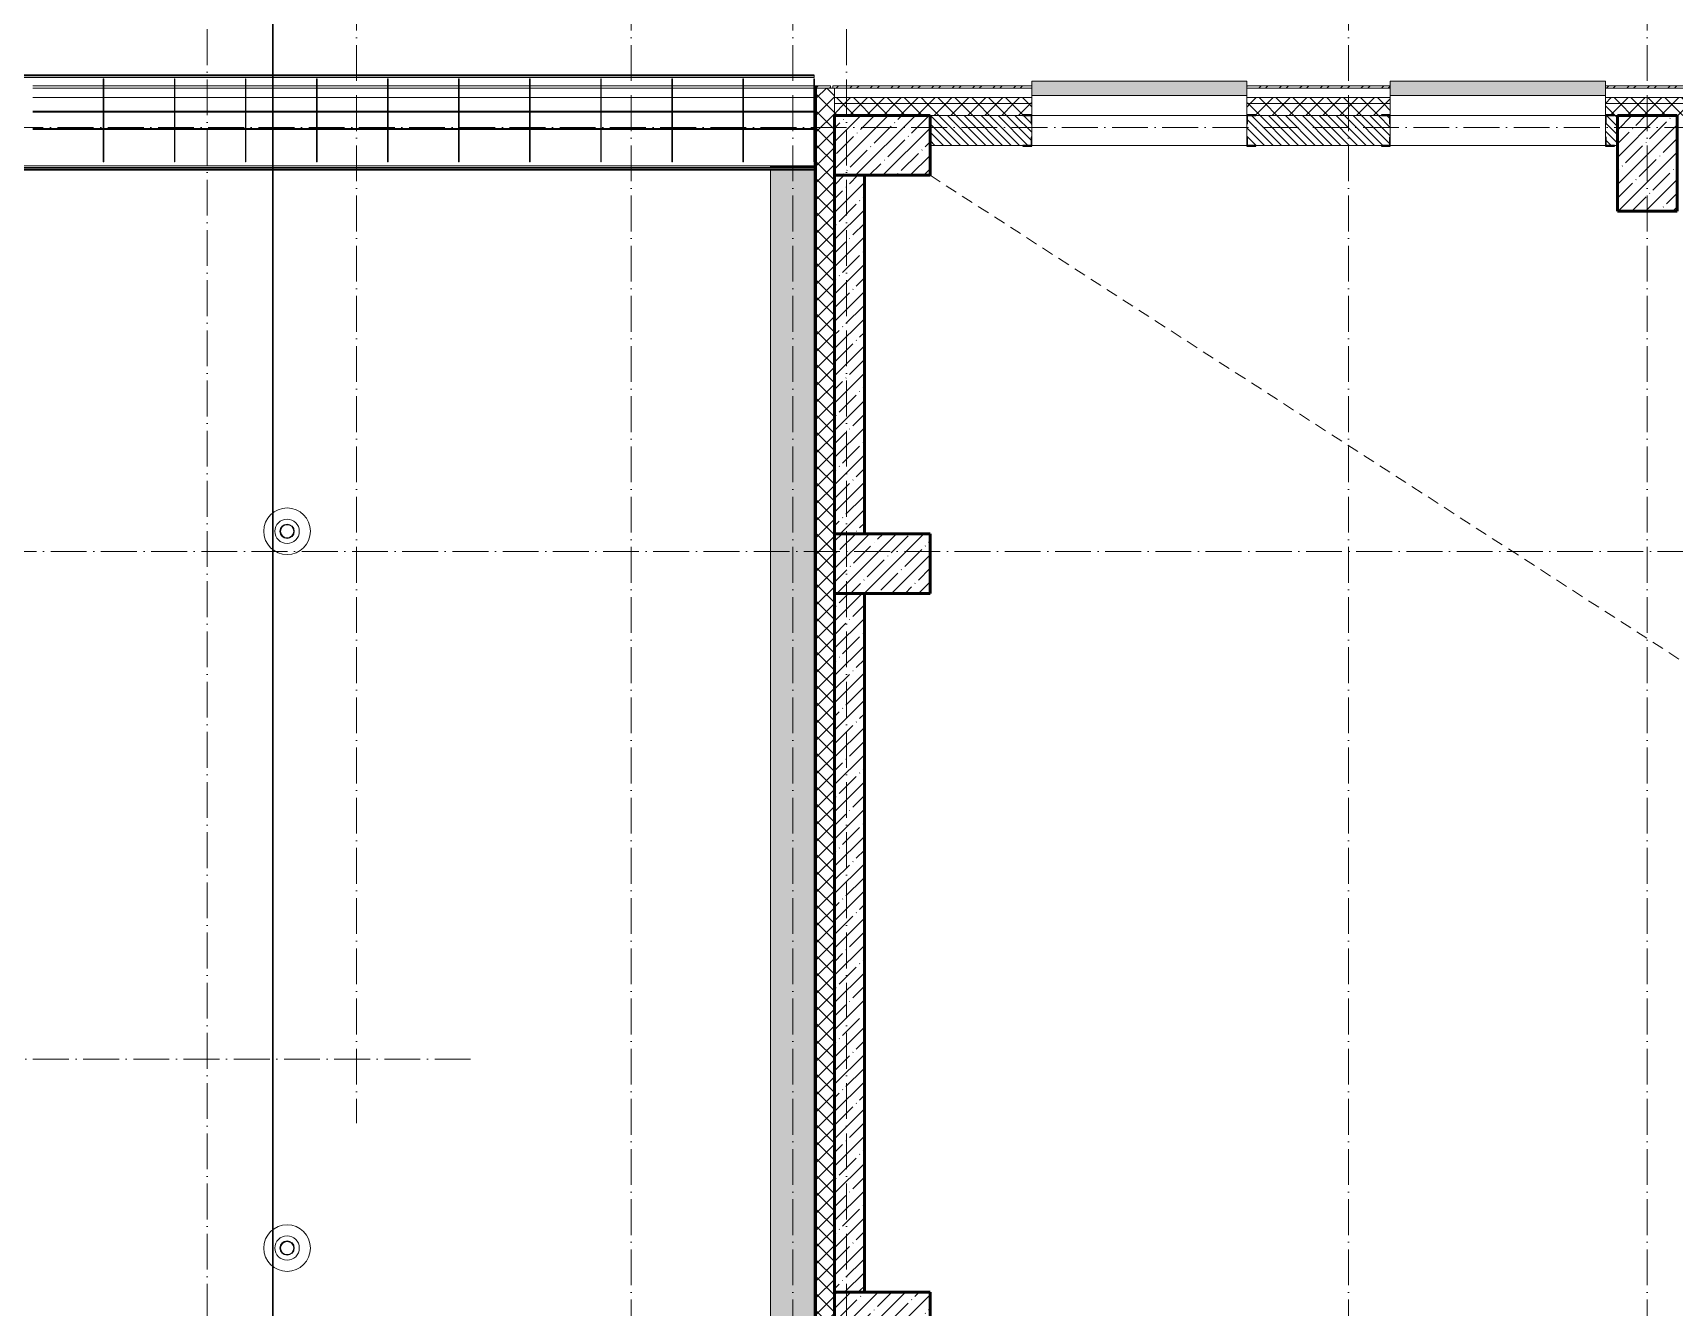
# Model space of a CAD drawing. Header units: millimetres. Extents: x -213536 to 1564669, y -45299 to 942238.
# Drawn here: x 27901 to 41633, y 534722 to 545390 of the extents above; entities that cross this region are included whole.
import ezdxf

# ---------------------------------------------------------------- set-up
doc = ezdxf.new("R2010")
doc.units = ezdxf.units.MM
doc.linetypes.add('200_ШТРИХ_ш1п0_6_', pattern=[160, 100, -60])
doc.linetypes.add('50_200_ШТРИХ_1Т_ш5_п1_п1_', pattern=[700, 500, -100, 0, -100])
for name, color, linetype, lineweight in [('3.1) ЖБ окна 1.2 м', 102, 'Continuous', 30), ('3.3) Вычитаем ЖБбалки 0.4м -', 31, 'Continuous', 30), ('A-DETL-____-OTLN-3', 7, '200_ШТРИХ_ш1п0_6_', 9), ('A-FLOR-____-OTLN', 7, 'Continuous', 9), ('A-GENM-____-MCUT', 7, 'Continuous', 25), ('A-GENM-____-OTLN', 7, 'Continuous', 9), ('A-GENM-____-OTLN-1', 7, 'Continuous', 25), ('A-GLAZ-____-OTLN', 7, 'Continuous', 9), ('A-ROOF-____-OTLN', 7, 'Continuous', 9), ('A-WALL-____-MCUT', 7, 'Continuous', 13), ('A-WALL-____-MCUT-1', 7, 'Continuous', 9), ('A-WALL-____-MCUT-2', 7, 'Continuous', 50), ('A-WALL-____-OTLN', 7, 'Continuous', 9), ('A-WALL-____-PATT-1', 7, 'Continuous', 9), ('A-WALL-FNSH-MCUT-1', 7, 'Continuous', 9), ('S-COLS-____-MCUT', 7, 'Continuous', 50), ('S-COLS-____-OTLN', 7, 'Continuous', 9), ('S-GRID-____-OTLN-1', 7, '50_200_ШТРИХ_1Т_ш5_п1_п1_', 9)]:
    doc.layers.add(name, color=color, linetype=linetype, lineweight=lineweight)
doc.layers.add('A-GLAZ-____-OTLN-1', color=7, linetype='Continuous', lineweight=9, true_color=0xc0c0c0)
pattern_1 = [(45, (-15591.66, 459015.94), (-70.71068, 70.71068), []), (135, (-15591.66, 459015.94), (-70.71068, -70.71068), [])]
pattern_2 = [(45, (-15591.66, 459015.94), (-114.04925, 114.04925), []), (45, (-15477.61, 459015.94), (-114.04925, 114.04925), [201.612, -40.322, 3.353, -36.97])]
pattern_3 = [(45, (-15591.66, 459015.94), (-85.53659, 85.53659), []), (45, (-15534.64, 459015.94), (-85.53659, 85.53659), [])]

# ---------------------------------------------------------------- blocks, each defined once
blk = doc.blocks.new('BSC_Колонна _Прямоугольная - 500х800-V11-АР1_План отверстий 2 этажа в осях 1-64_Ю-ЯЯ')
at = {"layer": 'S-COLS-____-OTLN'}
h = blk.add_hatch(dxfattribs=at)
h.set_pattern_fill('FP_19', color=256, style=0, pattern_type=2)
h.set_pattern_definition([(315, (-85431.04, 50600), (114.04925, 114.04925), []), (315, (-85431.04, 50485.95), (114.04925, 114.04925), [201.613, -40.323, 3.353, -36.97])])
h.paths.add_polyline_path([(-250, 400), (-250, -400), (250, -400), (250, 400), (46, 400)], flags=0)
at = {"layer": 'S-COLS-____-MCUT'}
for p, q in [((250, 400), (-250, 400)), ((-250, 400), (-250, -400)), ((250, -400), (250, 400)), ((-250, -400), (250, -400))]:
    blk.add_line(p, q, dxfattribs=at)
blk = doc.blocks.new('141_Фартук_СКБ - 141_Фартук_СКБ_вентфасад-30031396-АР1_План отверстий 2 этажа в осях 1-64_Ю-ЯЯ')
at = {"layer": 'A-GENM-____-MCUT'}
for p, q in [((26160, 758), (0, 758)), ((0, 758), (0, 757)), ((0, 757), (26160, 757)), ((26160, -29), (0, -29)), ((0, -29), (0, -30)), ((0, -30), (26160, -30))]:
    blk.add_line(p, q, dxfattribs=at)
at = {"layer": 'A-GENM-____-OTLN'}
for p, q in [((0, 765), (26160, 765)), ((0, 752), (26160, 752)), ((0, 743), (26160, 743)), ((0, 743), (26160, 743)), ((0, -11), (26160, -11)), ((0, -11), (0, -12)), ((0, -12), (26160, -12)), ((0, -12), (0, -29))]:
    blk.add_line(p, q, dxfattribs=at)
blk = doc.blocks.new('Элемент крепления - Пластина-30015157-АР1_План отверстий 2 этажа в осях 1-64_Ю-ЯЯ')
at = {"layer": 'A-GENM-____-OTLN'}
for p, q in [((25651, 85294), (25651, 85988)), ((25651, 85988), (25656, 85988)), ((25656, 85988), (25656, 85294)), ((25656, 85294), (25651, 85294))]:
    blk.add_line(p, q, dxfattribs=at)
blk = doc.blocks.new('Швеллер - 140х58-30031487-АР1_План отверстий 2 этажа в осях 1-64_Ю-ЯЯ')
at = {"layer": 'A-GENM-____-MCUT'}
for p, q in [((7132, 75), (6543, 75)), ((6543, 71), (7132, 71)), ((7727, 75), (7137, 75)), ((7137, 71), (7727, 71)), ((8321, 75), (7732, 75)), ((7732, 71), (8321, 71)), ((8916, 75), (8326, 75)), ((8326, 71), (8916, 71)), ((9510, 75), (8921, 75)), ((8921, 71), (9510, 71)), ((10105, 75), (9515, 75)), ((9515, 71), (10105, 71)), ((10699, 75), (10110, 75)), ((10110, 71), (10699, 71)), ((11294, 75), (10704, 75)), ((10704, 71), (11294, 71)), ((11888, 75), (11299, 75)), ((11299, 71), (11888, 71)), ((12483, 75), (11893, 75)), ((11893, 71), (12483, 71)), ((13078, 75), (12488, 75)), ((12488, 71), (13078, 71)), ((7132, -71), (6543, -71)), ((6543, -75), (7132, -75)), ((7727, -71), (7137, -71)), ((7137, -75), (7727, -75)), ((8321, -71), (7732, -71)), ((7732, -75), (8321, -75)), ((8916, -71), (8326, -71)), ((8326, -75), (8916, -75)), ((9510, -71), (8921, -71)), ((8921, -75), (9510, -75)), ((10105, -71), (9515, -71)), ((9515, -75), (10105, -75)), ((10699, -71), (10110, -71)), ((10110, -75), (10699, -75)), ((11294, -71), (10704, -71)), ((10704, -75), (11294, -75)), ((11888, -71), (11299, -71)), ((11299, -75), (11888, -75)), ((12483, -71), (11893, -71)), ((11893, -75), (12483, -75)), ((13078, -71), (12488, -71)), ((12488, -75), (13078, -75))]:
    blk.add_line(p, q, dxfattribs=at)
blk = doc.blocks.new('BSC_Колонна _Прямоугольная - 500х800-V74-АР1_План отверстий 2 этажа в осях 1-64_Ю-ЯЯ')
at = {"layer": 'S-COLS-____-OTLN'}
h = blk.add_hatch(dxfattribs=at)
h.set_pattern_fill('FP_86', color=256, style=0, pattern_type=2)
h.set_pattern_definition([(315, (-81931.04, 50600), (114.04925, 114.04925), []), (315, (-81931.04, 50485.95), (114.04925, 114.04925), [201.613, -40.323, 3.353, -36.97])])
h.paths.add_polyline_path([(-250, -400), (250, -400), (250, 400), (-250, 400)], flags=0)
at = {"layer": 'S-COLS-____-MCUT'}
for p, q in [((250, 400), (-250, 400)), ((-250, 400), (-250, -400)), ((250, -400), (250, 400)), ((-250, -400), (250, -400))]:
    blk.add_line(p, q, dxfattribs=at)
blk = doc.blocks.new('BSC_Колонна _Прямоугольная - 500х800-V75-АР1_План отверстий 2 этажа в осях 1-64_Ю-ЯЯ')
at = {"layer": 'S-COLS-____-OTLN'}
h = blk.add_hatch(dxfattribs=at)
h.set_pattern_fill('FP_87', color=256, style=0, pattern_type=2)
h.set_pattern_definition([(315, (-75581.04, 50600), (114.04925, 114.04925), []), (315, (-75581.04, 50485.95), (114.04925, 114.04925), [201.613, -40.323, 3.353, -36.97])])
h.paths.add_polyline_path([(-250, -400), (250, -400), (250, 400), (-250, 400)], flags=0)
at = {"layer": 'S-COLS-____-MCUT'}
for p, q in [((250, 400), (-250, 400)), ((-250, 400), (-250, -400)), ((250, -400), (250, 400)), ((-250, -400), (250, -400))]:
    blk.add_line(p, q, dxfattribs=at)
blk = doc.blocks.new('BSC_Колонна _Прямоугольная - 500х800-25984400-АР1_План отверстий 2 этажа в осях 1-64_Ю-ЯЯ')
at = {"layer": 'S-COLS-____-OTLN'}
h = blk.add_hatch(dxfattribs=at)
h.set_pattern_fill('FP_91', color=256, style=0, pattern_type=2)
h.set_pattern_definition([(225, (57000, 85281.04), (114.04925, -114.04925), []), (225, (56885.95, 85281.04), (114.04925, -114.04925), [201.613, -40.323, 3.353, -36.97])])
h.paths.add_polyline_path([(250, 400), (-250, 400), (-250, -400), (250, -400)], flags=0)
at = {"layer": 'S-COLS-____-MCUT'}
for p, q in [((250, 400), (-250, 400)), ((-250, 400), (-250, -400)), ((250, -400), (250, 400)), ((-250, -400), (250, -400))]:
    blk.add_line(p, q, dxfattribs=at)
blk = doc.blocks.new('Фахверк_СКБ_Уголок - 250_2700_1-27501432-АР1_План отверстий 2 этажа в осях 1-64_Ю-ЯЯ')
at = {"layer": 'A-GENM-____-MCUT'}
for p, q in [((200, 181), (125, 181)), ((125, 181), (125, 106)), ((131, 106), (131, 175)), ((131, 175), (200, 175)), ((200, 175), (200, 181)), ((125, 106), (131, 106)), ((131, -6), (125, -6)), ((125, -6), (125, -81)), ((125, -81), (200, -81)), ((131, -75), (131, -6)), ((200, -75), (131, -75)), ((200, -81), (200, -75))]:
    blk.add_line(p, q, dxfattribs=at)
blk = doc.blocks.new('Фахверк_СКБ_Уголок - 250_2700-27497298-АР1_План отверстий 2 этажа в осях 1-64_Ю-ЯЯ')
at = {"layer": 'A-GENM-____-MCUT'}
for p, q in [((200, 181), (125, 181)), ((125, 181), (125, 106)), ((131, 106), (131, 175)), ((131, 175), (200, 175)), ((200, 175), (200, 181)), ((125, 106), (131, 106)), ((131, -6), (125, -6)), ((125, -6), (125, -81)), ((125, -81), (200, -81)), ((131, -75), (131, -6)), ((200, -75), (131, -75)), ((200, -81), (200, -75))]:
    blk.add_line(p, q, dxfattribs=at)
blk = doc.blocks.new('Кровельный аэратор - 143_Кровельный аэратор-15605992-АР1_План отверстий 2 этажа в осях 1-64_Ю-ЯЯ')
at = {"layer": 'A-GENM-____-OTLN'}
for radius, start, end in [(195, 360, 180), (195, 180, 360), (102, 360, 180), (102, 180, 360), (60, 360, 180), (60, 180, 360), (55, 360, 180), (55, 180, 360)]:
    blk.add_arc((0, 0), radius, start, end, dxfattribs=at)
blk = doc.blocks.new('Отлив_СКБ1 - Отлив_ТШ 50-30087418-АР1_План отверстий 2 этажа в осях 1-64_Ю-ЯЯ')
at = {"layer": 'A-GLAZ-____-OTLN-1'}
h = blk.add_hatch(color=256, dxfattribs=at)
h.paths.add_polyline_path([(17305, -170), (33, -170), (33, -535), (16940, -535), (17192, -283)], flags=0)
h.paths.add_polyline_path([(11, -283), (11, -170), (0, -170), (0, -535), (11, -535)], flags=0)
at = {"layer": 'A-GLAZ-____-OTLN'}
for p, q in [((0, -535), (0, -170)), ((0, -535), (11, -535)), ((33, -535), (16940, -535))]:
    blk.add_line(p, q, dxfattribs=at)
blk = doc.blocks.new('Отлив_СКБ - Отлив витража_120_НВФ-31885689-АР1_План отверстий 2 этажа в осях 1-64_Ю-ЯЯ')
at = {"layer": 'A-GLAZ-____-OTLN-1'}
for points in [[(1800, 2), (1800, 120), (0, 120), (0, 2), (737, 2)], [(1800, 0), (1800, 2), (0, 2), (0, 0), (737, 0)]]:
    blk.add_hatch(color=256, dxfattribs=at).paths.add_polyline_path(points, flags=0)
at = {"layer": 'A-GLAZ-____-OTLN'}
for p, q in [((0, 83), (0, 120)), ((1800, 120), (0, 120)), ((0, 2), (1800, 2)), ((1800, 120), (1800, 83)), ((1800, 0), (0, 0))]:
    blk.add_line(p, q, dxfattribs=at)
blk = doc.blocks.new('2этаж')
at = {"layer": 'S-GRID-____-OTLN-1', "color": 251, "ltscale": 0.6, "true_color": 0x636466}
for p, q in [((29908.3, 549908.8), (29908.3, 512083.3)), ((30608.3, 549908.8), (30608.3, 536263.3)), ((32908.3, 549908.8), (32908.3, 511907.5)), ((34258.3, 549908.8), (34258.3, 525691.4)), ((38908.3, 549908.8), (38908.3, 511907.5)), ((41408.3, 549908.8), (41408.3, 511907.5)), ((29358.3, 549620.5), (29358.3, 511907.5)), ((34708.3, 549620.5), (34708.3, 525691.4)), ((88482.7, 544597), (-20260.4, 544597)), ((-20260.4, 541047), (88482.7, 541047)), ((31562.9, 536797), (-20260.4, 536797))]:
    blk.add_line(p, q, dxfattribs=at)

msp = doc.modelspace()

# ---------------------------------------------------------------- hatches: boundary and pattern name
at = {"layer": 'A-WALL-____-PATT-1'}
h = msp.add_hatch(dxfattribs=at)
h.set_pattern_fill('FP_3', color=256, style=0, pattern_type=2)
h.set_pattern_definition(pattern_3)
h.paths.add_polyline_path([(34440.8, 544927), (34573.3, 544927), (34573.3, 544947), (34440.8, 544947)], flags=0)
h = msp.add_hatch(dxfattribs=at)
h.set_pattern_fill('FP_1', color=256, style=0, pattern_type=2)
h.set_pattern_definition(pattern_1)
h.paths.add_polyline_path([(34458.3, 526797), (34608.3, 526797), (34608.3, 544927), (34458.3, 544927), (34458.3, 526947)], flags=0)
h = msp.add_hatch(dxfattribs=at)
h.set_pattern_fill('FP_3', color=256, style=0, pattern_type=2)
h.set_pattern_definition(pattern_3)
h.paths.add_polyline_path([(59123.3, 544927), (59123.3, 544947), (56108.3, 544947), (56108.3, 544927), (58628.2, 544927)], flags=0)
h.paths.add_polyline_path([(54308.3, 544927), (54308.3, 544947), (53108.3, 544947), (53108.3, 544927)], flags=0)
h.paths.add_polyline_path([(51308.3, 544927), (51308.3, 544947), (50108.3, 544947), (50108.3, 544927)], flags=0)
h.paths.add_polyline_path([(48308.3, 544927), (48308.3, 544947), (47058.3, 544947), (47058.3, 544927), (48023.2, 544927)], flags=0)
h.paths.add_polyline_path([(45258.3, 544927), (45258.3, 544947), (44058.3, 544947), (44058.3, 544927), (44488.2, 544927)], flags=0)
h.paths.add_polyline_path([(41836.9, 544927), (42258.3, 544927), (42258.3, 544947), (41058.3, 544947), (41058.3, 544927)], flags=0)
h.paths.add_polyline_path([(36258.3, 544927), (36258.3, 544947), (34593.3, 544947), (34593.3, 544927), (35650.7, 544927)], flags=0)
h.paths.add_polyline_path([(39258.3, 544927), (39258.3, 544947), (38058.3, 544947), (38058.3, 544927)], flags=0)
h = msp.add_hatch(dxfattribs=at)
h.set_pattern_fill('FP_1', color=256, style=0, pattern_type=2)
h.set_pattern_definition(pattern_1)
h.paths.add_polyline_path([(85758.3, 544797), (85808.3, 544797), (85808.3, 544847), (78908.3, 544847), (78908.3, 544797), (83373.2, 544797)], flags=0)
h.paths.add_polyline_path([(73651.9, 544797), (74358.3, 544797), (74358.3, 544847), (73158.3, 544847), (73158.3, 544797)], flags=0)
h.paths.add_polyline_path([(76158.3, 544797), (77908.3, 544797), (77908.3, 544847), (76158.3, 544847)], flags=0)
h.paths.add_polyline_path([(71358.3, 544797), (71358.3, 544847), (70233.3, 544847), (70233.3, 544797), (71000.7, 544797)], flags=0)
h.paths.add_polyline_path([(68433.3, 544797), (68433.3, 544847), (67308.3, 544847), (67308.3, 544797), (68349.4, 544797)], flags=0)
h.paths.add_polyline_path([(61458.3, 544797), (62658.3, 544797), (62658.3, 544847), (61458.3, 544847)], flags=0)
h.paths.add_polyline_path([(59658.3, 544797), (59658.3, 544847), (56108.3, 544847), (56108.3, 544797), (58628.2, 544797)], flags=0)
h.paths.add_polyline_path([(54308.3, 544797), (54308.3, 544847), (53108.3, 544847), (53108.3, 544797)], flags=0)
h.paths.add_polyline_path([(51308.3, 544797), (51308.3, 544847), (50108.3, 544847), (50108.3, 544797)], flags=0)
h.paths.add_polyline_path([(48308.3, 544797), (48308.3, 544847), (47058.3, 544847), (47058.3, 544797), (48023.2, 544797)], flags=0)
h.paths.add_polyline_path([(44488.2, 544797), (45258.3, 544797), (45258.3, 544847), (44058.3, 544847), (44058.3, 544797)], flags=0)
h.paths.add_polyline_path([(42258.3, 544797), (42258.3, 544847), (41058.3, 544847), (41058.3, 544797), (41836.9, 544797)], flags=0)
h.paths.add_polyline_path([(39258.3, 544797), (39258.3, 544847), (38058.3, 544847), (38058.3, 544797)], flags=0)
h.paths.add_polyline_path([(35650.7, 544797), (36258.3, 544797), (36258.3, 544847), (34608.3, 544847), (34608.3, 544797), (34766.9, 544797)], flags=0)
h = msp.add_hatch(dxfattribs=at)
h.set_pattern_fill('FP_1', color=256, style=0, pattern_type=2)
h.set_pattern_definition(pattern_1)
h.paths.add_polyline_path([(85658.3, 544697), (85758.3, 544697), (85758.3, 544797), (78908.3, 544797), (78908.3, 544697), (83373.2, 544697)], flags=0)
h.paths.add_polyline_path([(77408.3, 544697), (77908.3, 544697), (77908.3, 544797), (76158.3, 544797), (76158.3, 544703), (76233.3, 544703), (76233.3, 544697), (76303.2, 544697)], flags=0)
h.paths.add_polyline_path([(73651.9, 544697), (74283.3, 544697), (74283.3, 544703), (74358.3, 544703), (74358.3, 544797), (73158.3, 544797), (73158.3, 544697)], flags=0)
h.paths.add_polyline_path([(71000.7, 544697), (71283.3, 544697), (71283.3, 544703), (71358.3, 544703), (71358.3, 544797), (70233.3, 544797), (70233.3, 544703), (70308.3, 544703), (70308.3, 544697)], flags=0)
h.paths.add_polyline_path([(68349.4, 544697), (68358.3, 544697), (68358.3, 544703), (68433.3, 544703), (68433.3, 544797), (67308.3, 544797), (67308.3, 544697), (67808.3, 544697)], flags=0)
h.paths.add_polyline_path([(61908.3, 544697), (62583.3, 544697), (62583.3, 544703), (62658.3, 544703), (62658.3, 544797), (61458.3, 544797), (61458.3, 544703), (61533.3, 544703), (61533.3, 544697)], flags=0)
h.paths.add_polyline_path([(59658.3, 544697), (59658.3, 544797), (56108.3, 544797), (56108.3, 544703), (56183.3, 544703), (56183.3, 544697), (59158.3, 544697)], flags=0)
h.paths.add_polyline_path([(53108.3, 544697), (54233.3, 544697), (54233.3, 544703), (54308.3, 544703), (54308.3, 544797), (53108.3, 544797)], flags=0)
h.paths.add_polyline_path([(50183.3, 544697), (51233.3, 544697), (51233.3, 544703), (51308.3, 544703), (51308.3, 544797), (50108.3, 544797), (50108.3, 544703), (50183.3, 544703)], flags=0)
h.paths.add_polyline_path([(48233.3, 544697), (48233.3, 544703), (48308.3, 544703), (48308.3, 544797), (47058.3, 544797), (47058.3, 544703), (47133.3, 544703), (47133.3, 544697), (48023.2, 544697)], flags=0)
h.paths.add_polyline_path([(45183.3, 544697), (45183.3, 544703), (45258.3, 544703), (45258.3, 544797), (44058.3, 544797), (44058.3, 544703), (44133.3, 544703), (44133.3, 544697), (44488.2, 544697)], flags=0)
h.paths.add_polyline_path([(42183.3, 544697), (42183.3, 544703), (42258.3, 544703), (42258.3, 544797), (41058.3, 544797), (41058.3, 544703), (41133.3, 544703), (41133.3, 544697), (41836.9, 544697)], flags=0)
h.paths.add_polyline_path([(38133.3, 544697), (39183.3, 544697), (39183.3, 544703), (39258.3, 544703), (39258.3, 544797), (38058.3, 544797), (38058.3, 544703), (38133.3, 544703)], flags=0)
h.paths.add_polyline_path([(36183.3, 544697), (36183.3, 544703), (36258.3, 544703), (36258.3, 544797), (34608.3, 544797), (34608.3, 544697), (35650.7, 544697)], flags=0)
h = msp.add_hatch(dxfattribs=at)
h.set_pattern_fill('FP_6', color=256, style=0, pattern_type=2)
h.set_pattern_definition([(135, (-15591.663, 459015.94), (-35.35534, -35.35534), [])])
h.paths.add_polyline_path([(38064.3, 544447), (39252.3, 544447), (39252.3, 544516), (39258.3, 544516), (39258.3, 544628), (39252.3, 544628), (39252.3, 544697), (38064.3, 544697), (38064.3, 544628), (38058.3, 544628), (38058.3, 544516), (38064.3, 544516), (38064.3, 544448.2)], flags=0)
h.paths.add_polyline_path([(41158.3, 544447), (41158.3, 544697), (41064.3, 544697), (41064.3, 544628), (41058.3, 544628), (41058.3, 544516), (41064.3, 544516), (41064.3, 544447), (41133.3, 544447)], flags=0)
h.paths.add_polyline_path([(36183.3, 544447), (36252.3, 544447), (36252.3, 544516), (36258.3, 544516), (36258.3, 544628), (36252.3, 544628), (36252.3, 544697), (35408.3, 544697), (35408.3, 544447), (35650.7, 544447)], flags=0)
h = msp.add_hatch(dxfattribs=at)
h.set_pattern_fill('FP_13', color=256, style=0, pattern_type=2)
h.set_pattern_definition(pattern_2)
h.paths.add_polyline_path([(34608.3, 541197), (34858.3, 541197), (34858.3, 544197), (34608.3, 544197), (34608.3, 542071.1)], flags=0)
h = msp.add_hatch(dxfattribs=at)
h.set_pattern_fill('FP_13', color=256, style=0, pattern_type=2)
h.set_pattern_definition(pattern_2)
h.paths.add_polyline_path([(34858.3, 534847), (34858.3, 540697), (34608.3, 540697), (34608.3, 534847)], flags=0)

# ---------------------------------------------------------------- linework, layer by layer
at = {"layer": '3.3) Вычитаем ЖБбалки 0.4м -'}
msp.add_lwpolyline([(58491.8, 514313.4), (29908.3, 514313.4), (29908.3, 549908.8), (58491.8, 549908.8)], close=True, dxfattribs=at)
at = {"layer": 'A-DETL-____-OTLN-3'}
msp.add_line((35408.3, 544197), (58308.3, 529397), dxfattribs=at)
at = {"layer": 'A-FLOR-____-OTLN'}
for p, q in [((28490.4, 544847), (27900.8, 544847)), ((29084.9, 544847), (28495.4, 544847)), ((29679.5, 544847), (29089.9, 544847)), ((30274, 544847), (29684.5, 544847)), ((30868.6, 544847), (30279, 544847)), ((31463.1, 544847), (30873.6, 544847)), ((32057.7, 544847), (31468.1, 544847)), ((32652.2, 544847), (32062.7, 544847)), ((33246.7, 544847), (32657.2, 544847)), ((33841.3, 544847), (33251.7, 544847)), ((34435.8, 544847), (33846.3, 544847)), ((8278.3, 544277), (34438.3, 544277))]:
    msp.add_line(p, q, dxfattribs=at)
at = {"layer": 'A-ROOF-____-OTLN'}
msp.add_line((34128.3, 544277), (34128.3, 544272), dxfattribs=at)
at = {"layer": 'A-WALL-____-MCUT'}
for p, q in [((34608.3, 544697), (34608.3, 544927)), ((36258.3, 544927), (34608.3, 544927)), ((34608.3, 544927), (36258.3, 544927)), ((36258.3, 544703), (36258.3, 544927)), ((38058.3, 544927), (38058.3, 544703)), ((39258.3, 544927), (38058.3, 544927)), ((38058.3, 544927), (39258.3, 544927)), ((39258.3, 544703), (39258.3, 544927)), ((41058.3, 544927), (41058.3, 544703)), ((42258.3, 544927), (41058.3, 544927)), ((41058.3, 544927), (42258.3, 544927)), ((36258.3, 544516), (36258.3, 544628)), ((38058.3, 544628), (38058.3, 544516)), ((39258.3, 544516), (39258.3, 544628)), ((41058.3, 544628), (41058.3, 544516)), ((35408.3, 544447), (36183.3, 544447)), ((38133.3, 544447), (39183.3, 544447)), ((41133.3, 544447), (41158.3, 544447))]:
    msp.add_line(p, q, dxfattribs=at)
at = {"layer": 'A-WALL-____-MCUT-1'}
for p, q in [((34446.3, 544947), (34446.3, 526959)), ((34452.3, 544947), (34452.3, 526953)), ((34608.3, 544927), (34458.3, 544927)), ((36258.3, 544847), (34608.3, 544847)), ((36258.3, 544797), (34608.3, 544797)), ((39258.3, 544847), (38058.3, 544847)), ((39258.3, 544797), (38058.3, 544797)), ((42258.3, 544847), (41058.3, 544847)), ((42258.3, 544797), (41058.3, 544797)), ((35408.3, 544697), (36183.3, 544697)), ((36183.3, 544697), (35408.3, 544697)), ((38133.3, 544697), (39183.3, 544697)), ((39183.3, 544697), (38133.3, 544697)), ((41133.3, 544697), (41158.3, 544697)), ((41158.3, 544697), (41133.3, 544697)), ((34608.3, 534847), (34608.3, 534847))]:
    msp.add_line(p, q, dxfattribs=at)
at = {"layer": 'A-WALL-____-MCUT-2'}
for p, q in [((34608.3, 544197), (34608.3, 541197)), ((34858.3, 541197), (34858.3, 544197)), ((34608.3, 540697), (34608.3, 534847)), ((34858.3, 534847), (34858.3, 540697))]:
    msp.add_line(p, q, dxfattribs=at)
at = {"layer": 'A-WALL-____-OTLN'}
for p, q in [((27900.8, 544947), (28490.4, 544947)), ((28490.4, 544927), (27900.8, 544927)), ((28495.4, 544947), (29084.9, 544947)), ((29084.9, 544927), (28495.4, 544927)), ((29089.9, 544947), (29679.5, 544947)), ((29679.5, 544927), (29089.9, 544927)), ((29684.5, 544947), (30274, 544947)), ((30274, 544927), (29684.5, 544927)), ((30279, 544947), (30868.6, 544947)), ((30868.6, 544927), (30279, 544927)), ((30873.6, 544947), (31463.1, 544947)), ((31463.1, 544927), (30873.6, 544927)), ((31468.1, 544947), (32057.7, 544947)), ((32057.7, 544927), (31468.1, 544927)), ((32062.7, 544947), (32652.2, 544947)), ((32652.2, 544927), (32062.7, 544927)), ((32657.2, 544947), (33246.7, 544947)), ((33246.7, 544927), (32657.2, 544927)), ((33251.7, 544947), (33841.3, 544947)), ((33841.3, 544927), (33251.7, 544927)), ((33846.3, 544947), (34435.8, 544947)), ((34435.8, 544927), (33846.3, 544927)), ((38058.3, 544697), (36258.3, 544697)), ((36258.3, 544697), (38058.3, 544697)), ((41058.3, 544697), (39258.3, 544697)), ((39258.3, 544697), (41058.3, 544697)), ((38058.3, 544447), (36258.3, 544447)), ((41058.3, 544447), (39258.3, 544447))]:
    msp.add_line(p, q, dxfattribs=at)
at = {"layer": 'A-WALL-FNSH-MCUT-1'}
for p, q in [((34573.3, 544947), (34440.8, 544947)), ((34440.8, 544927), (34573.3, 544927)), ((34458.3, 526947), (34458.3, 544947)), ((34573.3, 544927), (34573.3, 544947)), ((36258.3, 544947), (34593.3, 544947)), ((34593.3, 544947), (34593.3, 544927)), ((34593.3, 544927), (34608.3, 544927)), ((36258.3, 544927), (36258.3, 544947)), ((39258.3, 544947), (38058.3, 544947)), ((38058.3, 544947), (38058.3, 544927)), ((39258.3, 544927), (39258.3, 544947)), ((42258.3, 544947), (41058.3, 544947)), ((41058.3, 544947), (41058.3, 544927)), ((34438.3, 544310), (34438.3, 526967))]:
    msp.add_line(p, q, dxfattribs=at)

# ---------------------------------------------------------------- block references
at = {"layer": '3.1) ЖБ окна 1.2 м'}
msp.add_blockref('2этаж', (0, 0), dxfattribs=at)
at = {"layer": 'A-GENM-____-OTLN', "rotation": 180}
msp.add_blockref('141_Фартук_СКБ - 141_Фартук_СКБ_вентфасад-30031396-АР1_План отверстий 2 этажа в осях 1-64_Ю-ЯЯ', (34438.3, 545004), dxfattribs=at)
at = {"layer": 'A-GENM-____-OTLN'}
for name, p in [('Элемент крепления - Пластина-30015157-АР1_План отверстий 2 этажа в осях 1-64_Ю-ЯЯ', (2839.2, 459015.9)), ('Элемент крепления - Пластина-30015157-АР1_План отверстий 2 этажа в осях 1-64_Ю-ЯЯ', (3433.8, 459015.9)), ('Элемент крепления - Пластина-30015157-АР1_План отверстий 2 этажа в осях 1-64_Ю-ЯЯ', (4028.3, 459015.9)), ('Элемент крепления - Пластина-30015157-АР1_План отверстий 2 этажа в осях 1-64_Ю-ЯЯ', (4622.9, 459015.9)), ('Элемент крепления - Пластина-30015157-АР1_План отверстий 2 этажа в осях 1-64_Ю-ЯЯ', (5217.4, 459015.9)), ('Элемент крепления - Пластина-30015157-АР1_План отверстий 2 этажа в осях 1-64_Ю-ЯЯ', (5812, 459015.9)), ('Элемент крепления - Пластина-30015157-АР1_План отверстий 2 этажа в осях 1-64_Ю-ЯЯ', (6406.5, 459015.9)), ('Элемент крепления - Пластина-30015157-АР1_План отверстий 2 этажа в осях 1-64_Ю-ЯЯ', (7001.1, 459015.9)), ('Элемент крепления - Пластина-30015157-АР1_План отверстий 2 этажа в осях 1-64_Ю-ЯЯ', (7595.6, 459015.9)), ('Элемент крепления - Пластина-30015157-АР1_План отверстий 2 этажа в осях 1-64_Ю-ЯЯ', (8190.2, 459015.9)), ('Элемент крепления - Пластина-30015157-АР1_План отверстий 2 этажа в осях 1-64_Ю-ЯЯ', (8784.7, 459015.9)), ('Швеллер - 140х58-30031487-АР1_План отверстий 2 этажа в осях 1-64_Ю-ЯЯ', (21358.3, 544657)), ('Кровельный аэратор - 143_Кровельный аэратор-15605992-АР1_План отверстий 2 этажа в осях 1-64_Ю-ЯЯ', (30028.3, 541217)), ('Кровельный аэратор - 143_Кровельный аэратор-15605992-АР1_План отверстий 2 этажа в осях 1-64_Ю-ЯЯ', (30028.3, 535217))]:
    msp.add_blockref(name, p, dxfattribs=at)
at = {"layer": 'A-GENM-____-OTLN-1', "rotation": 180}
for p in [(36383.3, 544622), (39383.3, 544622)]:
    msp.add_blockref('Фахверк_СКБ_Уголок - 250_2700-27497298-АР1_План отверстий 2 этажа в осях 1-64_Ю-ЯЯ', p, dxfattribs=at)
at = {"layer": 'A-GENM-____-OTLN-1'}
for name, p in [('Фахверк_СКБ_Уголок - 250_2700-27497298-АР1_План отверстий 2 этажа в осях 1-64_Ю-ЯЯ', (37933.3, 544522)), ('Фахверк_СКБ_Уголок - 250_2700_1-27501432-АР1_План отверстий 2 этажа в осях 1-64_Ю-ЯЯ', (40933.3, 544522))]:
    msp.add_blockref(name, p, dxfattribs=at)
at = {"layer": 'A-GLAZ-____-OTLN'}
for p in [(36258.3, 544864), (39258.3, 544864)]:
    msp.add_blockref('Отлив_СКБ - Отлив витража_120_НВФ-31885689-АР1_План отверстий 2 этажа в осях 1-64_Ю-ЯЯ', p, dxfattribs=at)
at = {"layer": 'A-GLAZ-____-OTLN', "rotation": 269.999999999998}
msp.add_blockref('Отлив_СКБ1 - Отлив_ТШ 50-30087418-АР1_План отверстий 2 этажа в осях 1-64_Ю-ЯЯ', (34608.3, 544272), dxfattribs=at)
at = {"layer": 'S-COLS-____-OTLN'}
for name, p, rotation in [('BSC_Колонна _Прямоугольная - 500х800-V11-АР1_План отверстий 2 этажа в осях 1-64_Ю-ЯЯ', (35008.3, 544447), 89.9999999999999), ('BSC_Колонна _Прямоугольная - 500х800-25984400-АР1_План отверстий 2 этажа в осях 1-64_Ю-ЯЯ', (41408.3, 544297), 180), ('BSC_Колонна _Прямоугольная - 500х800-V74-АР1_План отверстий 2 этажа в осях 1-64_Ю-ЯЯ', (35008.3, 540947), 89.9999999999999), ('BSC_Колонна _Прямоугольная - 500х800-V75-АР1_План отверстий 2 этажа в осях 1-64_Ю-ЯЯ', (35008.3, 534597), 89.9999999999999)]:
    msp.add_blockref(name, p, dxfattribs=dict(at, rotation=rotation))

doc.saveas('drawing.dxf')
